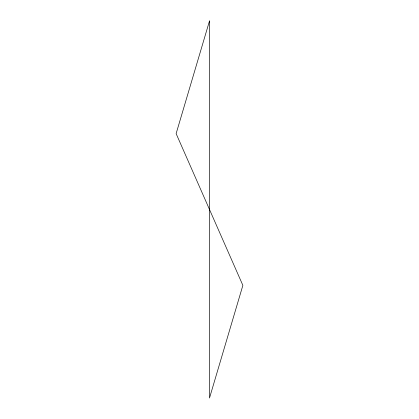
<?xml version="1.0" encoding="UTF-8"?>
<svg xmlns="http://www.w3.org/2000/svg" width="419" height="419" viewBox="0 0 419 419"><rect width="100%" height="100%" fill="white"/><g stroke="black" fill="none" stroke-linecap="round" stroke-linejoin="round"><path stroke-width="0.63" d="M209.5 20.95L176.127 133.635L242.873 285.365L209.5 398.05L209.5 20.95"/></g></svg>
